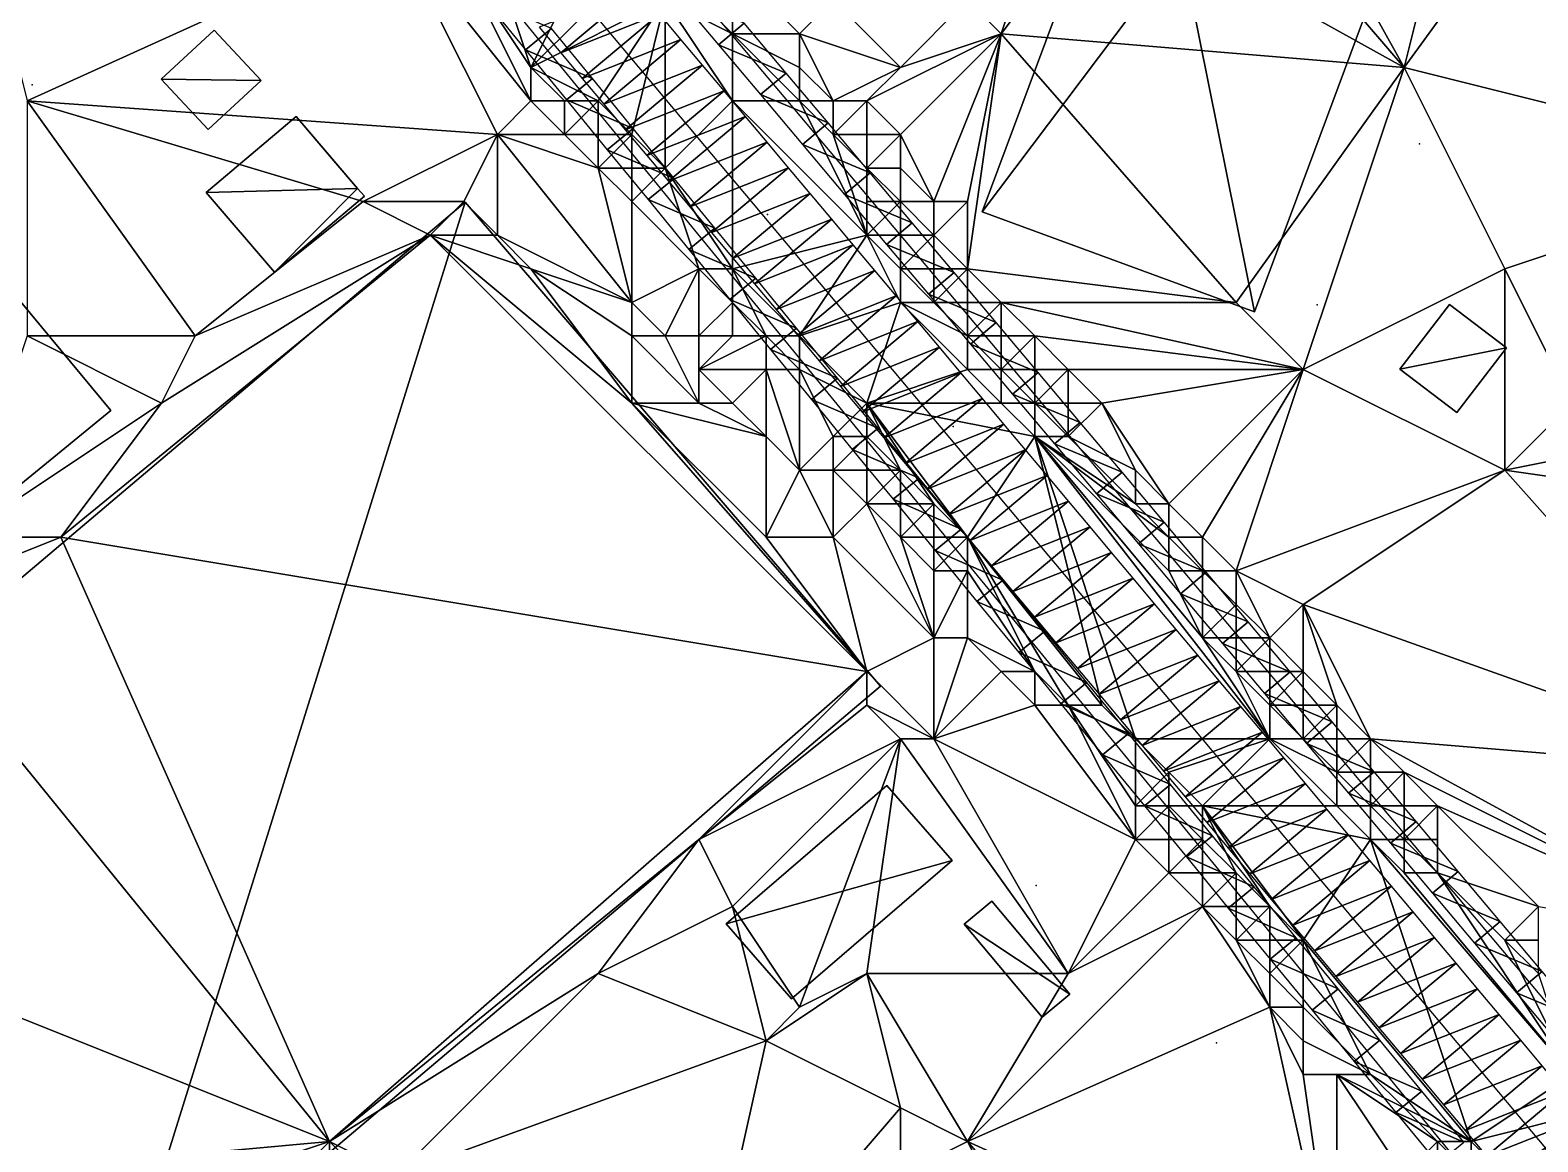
# Model space of a CAD drawing. Header units: metres. Extents: x -1103 to 901, y -902 to 905.
# Drawn here: x 252.2 to 342, y 348 to 414.2 of the extents above; entities that cross this region are included whole.
import ezdxf

# ---------------------------------------------------------------- set-up
doc = ezdxf.new("R2010")
doc.units = ezdxf.units.M
for name, color, linetype in [('OSM_BUILDING_FOOTPRINTS', 7, 'CONTINUOUS'), ('OSM_BUILDING_ROOFS', 1, 'CONTINUOUS'), ('OSM_BUILDING_WALLS', 8, 'CONTINUOUS'), ('OSM_ROAD_AXES', 2, 'CONTINUOUS'), ('OSM_ROAD_SURFACE', 9, 'CONTINUOUS'), ('OSM_TERRAIN', 3, 'CONTINUOUS'), ('OSM_TREES', 3, 'CONTINUOUS'), ('OSM_WATER_SURFACE', 5, 'CONTINUOUS'), ('OSM_WATERWAYS', 5, 'CONTINUOUS')]:
    doc.layers.add(name, color=color, linetype=linetype)

msp = doc.modelspace()

# ---------------------------------------------------------------- linework, layer by layer
at = {"layer": 'OSM_BUILDING_FOOTPRINTS'}
for points in [[(328.785, 440.788, 13.026), (339.728, 436.763, 13.026), (325.092, 397.437, 13.026), (308.876, 403.387, 13.026), (315.465, 421.081, 13.026), (320.726, 419.146, 13.026), (328.785, 440.788, 13.026)], [(263.125, 414.214, 12.78), (265.932, 411.217, 12.78), (262.771, 408.308, 12.78), (259.974, 411.294, 12.78), (263.125, 414.214, 12.78)], [(270.265, 406.439, 12.879), (271.669, 404.792, 12.879), (272.078, 404.327, 12.879), (266.717, 399.793, 12.879), (262.649, 404.548, 12.879), (268.022, 409.071, 12.879), (270.265, 406.439, 12.879)], [(232.218, 365.145, 11.342), (278.081, 403.962, 11.342), (302.819, 375.12, 11.342), (256.956, 336.303, 11.342), (232.218, 365.145, 11.342)], [(240.929, 390.504, 12.097), (251.01, 398.753, 12.097), (256.968, 391.565, 12.097), (246.887, 383.315, 12.097), (240.929, 390.504, 12.097)], [(336.699, 397.868, 13.762), (340.103, 395.292, 13.762), (337.152, 391.443, 13.762), (333.747, 394.02, 13.762), (336.699, 397.868, 13.762)], [(303.195, 369.204, 12.485), (307.085, 364.736, 12.485), (297.513, 356.508, 12.485), (293.622, 360.976, 12.485), (303.195, 369.204, 12.485)], [(312.447, 355.402, 12.662), (307.793, 360.943, 12.662), (309.44, 362.314, 12.662), (314.094, 356.773, 12.662), (312.447, 355.402, 12.662)]]:
    msp.add_polyline3d(points, close=True, dxfattribs=at)
at = {"layer": 'OSM_BUILDING_ROOFS'}
for points in [[(320.726, 419.146, 23.026), (325.092, 397.437, 23.026), (339.728, 436.763, 23.026)], [(320.726, 419.146, 23.026), (315.465, 421.081, 23.026), (308.876, 403.387, 23.026)], [(320.726, 419.146, 23.026), (308.876, 403.387, 23.026), (325.092, 397.437, 23.026)], [(265.932, 411.217, 22.78), (263.125, 414.214, 22.78), (259.974, 411.294, 22.78)], [(265.932, 411.217, 22.78), (259.974, 411.294, 22.78), (262.771, 408.308, 22.78)], [(271.669, 404.792, 22.879), (268.022, 409.071, 22.879), (262.649, 404.548, 22.879)], [(271.669, 404.792, 22.879), (270.265, 406.439, 22.879), (268.022, 409.071, 22.879)], [(271.669, 404.792, 22.879), (262.649, 404.548, 22.879), (266.717, 399.793, 22.879)], [(271.669, 404.792, 22.879), (266.717, 399.793, 22.879), (272.078, 404.327, 22.879)], [(278.081, 403.962, 21.342), (232.218, 365.145, 21.342), (256.956, 336.303, 21.342)], [(278.081, 403.962, 21.342), (256.956, 336.303, 21.342), (302.819, 375.12, 21.342)], [(251.01, 398.753, 22.097), (246.887, 383.315, 22.097), (256.968, 391.565, 22.097)], [(340.103, 395.292, 23.762), (336.699, 397.868, 23.762), (333.747, 394.02, 23.762)], [(340.103, 395.292, 23.762), (333.747, 394.02, 23.762), (337.152, 391.443, 23.762)], [(307.085, 364.736, 22.485), (303.195, 369.204, 22.485), (293.622, 360.976, 22.485)], [(307.085, 364.736, 22.485), (293.622, 360.976, 22.485), (297.513, 356.508, 22.485)], [(307.793, 360.943, 22.662), (314.094, 356.773, 22.662), (309.44, 362.314, 22.662)], [(307.793, 360.943, 22.662), (312.447, 355.402, 22.662), (314.094, 356.773, 22.662)]]:
    msp.add_3dface(points, dxfattribs=at)
at = {"layer": 'OSM_BUILDING_WALLS'}
for points in [[(325.092, 397.437, 13.026), (339.728, 436.763, 13.026), (339.728, 436.763, 23.026)], [(325.092, 397.437, 13.026), (339.728, 436.763, 23.026), (325.092, 397.437, 23.026)], [(315.465, 421.081, 13.026), (308.876, 403.387, 13.026), (308.876, 403.387, 23.026)], [(315.465, 421.081, 13.026), (308.876, 403.387, 23.026), (315.465, 421.081, 23.026)], [(263.125, 414.214, 12.78), (259.974, 411.294, 12.78), (259.974, 411.294, 22.78)], [(263.125, 414.214, 12.78), (259.974, 411.294, 22.78), (263.125, 414.214, 22.78)], [(265.932, 411.217, 12.78), (263.125, 414.214, 12.78), (263.125, 414.214, 22.78)], [(265.932, 411.217, 12.78), (263.125, 414.214, 22.78), (265.932, 411.217, 22.78)], [(259.974, 411.294, 12.78), (262.771, 408.308, 12.78), (262.771, 408.308, 22.78)], [(259.974, 411.294, 12.78), (262.771, 408.308, 22.78), (259.974, 411.294, 22.78)], [(262.771, 408.308, 12.78), (265.932, 411.217, 12.78), (265.932, 411.217, 22.78)], [(262.771, 408.308, 12.78), (265.932, 411.217, 22.78), (262.771, 408.308, 22.78)], [(268.022, 409.071, 12.879), (262.649, 404.548, 12.879), (262.649, 404.548, 22.879)], [(268.022, 409.071, 12.879), (262.649, 404.548, 22.879), (268.022, 409.071, 22.879)], [(270.265, 406.439, 12.879), (268.022, 409.071, 12.879), (268.022, 409.071, 22.879)], [(270.265, 406.439, 12.879), (268.022, 409.071, 22.879), (270.265, 406.439, 22.879)], [(271.669, 404.792, 12.879), (270.265, 406.439, 12.879), (270.265, 406.439, 22.879)], [(271.669, 404.792, 12.879), (270.265, 406.439, 22.879), (271.669, 404.792, 22.879)], [(262.649, 404.548, 12.879), (266.717, 399.793, 12.879), (266.717, 399.793, 22.879)], [(262.649, 404.548, 12.879), (266.717, 399.793, 22.879), (262.649, 404.548, 22.879)], [(266.717, 399.793, 12.879), (272.078, 404.327, 12.879), (272.078, 404.327, 22.879)], [(266.717, 399.793, 12.879), (272.078, 404.327, 22.879), (266.717, 399.793, 22.879)], [(272.078, 404.327, 12.879), (271.669, 404.792, 12.879), (271.669, 404.792, 22.879)], [(272.078, 404.327, 12.879), (271.669, 404.792, 22.879), (272.078, 404.327, 22.879)], [(278.081, 403.962, 11.342), (232.218, 365.145, 11.342), (232.218, 365.145, 21.342)], [(278.081, 403.962, 11.342), (232.218, 365.145, 21.342), (278.081, 403.962, 21.342)], [(302.819, 375.12, 11.342), (278.081, 403.962, 11.342), (278.081, 403.962, 21.342)], [(302.819, 375.12, 11.342), (278.081, 403.962, 21.342), (302.819, 375.12, 21.342)], [(308.876, 403.387, 13.026), (325.092, 397.437, 13.026), (325.092, 397.437, 23.026)], [(308.876, 403.387, 13.026), (325.092, 397.437, 23.026), (308.876, 403.387, 23.026)], [(256.968, 391.565, 12.097), (251.01, 398.753, 12.097), (251.01, 398.753, 22.097)], [(256.968, 391.565, 12.097), (251.01, 398.753, 22.097), (256.968, 391.565, 22.097)], [(336.699, 397.868, 13.762), (333.747, 394.02, 13.762), (333.747, 394.02, 23.762)], [(336.699, 397.868, 13.762), (333.747, 394.02, 23.762), (336.699, 397.868, 23.762)], [(340.103, 395.292, 13.762), (336.699, 397.868, 13.762), (336.699, 397.868, 23.762)], [(340.103, 395.292, 13.762), (336.699, 397.868, 23.762), (340.103, 395.292, 23.762)], [(337.152, 391.443, 13.762), (340.103, 395.292, 13.762), (340.103, 395.292, 23.762)], [(337.152, 391.443, 13.762), (340.103, 395.292, 23.762), (337.152, 391.443, 23.762)], [(333.747, 394.02, 13.762), (337.152, 391.443, 13.762), (337.152, 391.443, 23.762)], [(333.747, 394.02, 13.762), (337.152, 391.443, 23.762), (333.747, 394.02, 23.762)], [(246.887, 383.315, 12.097), (256.968, 391.565, 12.097), (256.968, 391.565, 22.097)], [(246.887, 383.315, 12.097), (256.968, 391.565, 22.097), (246.887, 383.315, 22.097)], [(256.956, 336.303, 11.342), (302.819, 375.12, 11.342), (302.819, 375.12, 21.342)], [(256.956, 336.303, 11.342), (302.819, 375.12, 21.342), (256.956, 336.303, 21.342)], [(303.195, 369.204, 12.485), (293.622, 360.976, 12.485), (293.622, 360.976, 22.485)], [(303.195, 369.204, 12.485), (293.622, 360.976, 22.485), (303.195, 369.204, 22.485)], [(307.085, 364.736, 12.485), (303.195, 369.204, 12.485), (303.195, 369.204, 22.485)], [(307.085, 364.736, 12.485), (303.195, 369.204, 22.485), (307.085, 364.736, 22.485)], [(232.218, 365.145, 11.342), (256.956, 336.303, 11.342), (256.956, 336.303, 21.342)], [(232.218, 365.145, 11.342), (256.956, 336.303, 21.342), (232.218, 365.145, 21.342)], [(297.513, 356.508, 12.485), (307.085, 364.736, 12.485), (307.085, 364.736, 22.485)], [(297.513, 356.508, 12.485), (307.085, 364.736, 22.485), (297.513, 356.508, 22.485)], [(309.44, 362.314, 12.662), (307.793, 360.943, 12.662), (307.793, 360.943, 22.662)], [(309.44, 362.314, 12.662), (307.793, 360.943, 22.662), (309.44, 362.314, 22.662)], [(314.094, 356.773, 12.662), (309.44, 362.314, 12.662), (309.44, 362.314, 22.662)], [(314.094, 356.773, 12.662), (309.44, 362.314, 22.662), (314.094, 356.773, 22.662)], [(293.622, 360.976, 12.485), (297.513, 356.508, 12.485), (297.513, 356.508, 22.485)], [(293.622, 360.976, 12.485), (297.513, 356.508, 22.485), (293.622, 360.976, 22.485)], [(307.793, 360.943, 12.662), (312.447, 355.402, 12.662), (312.447, 355.402, 22.662)], [(307.793, 360.943, 12.662), (312.447, 355.402, 22.662), (307.793, 360.943, 22.662)], [(312.447, 355.402, 12.662), (314.094, 356.773, 12.662), (314.094, 356.773, 22.662)], [(312.447, 355.402, 12.662), (314.094, 356.773, 22.662), (312.447, 355.402, 22.662)]]:
    msp.add_3dface(points, dxfattribs=at)
at = {"layer": 'OSM_ROAD_AXES'}
msp.add_polyline3d([(179.625, 541.713, 13.917), (363.017, 323.054, 14.291), (382.196, 303.402, 15.046)], dxfattribs=at)
at = {"layer": 'OSM_ROAD_SURFACE'}
for points in [[(282.488, 414.4, 14.431), (283.771, 412.871, 14.483), (288.368, 416.727, 14.682)], [(283.771, 412.871, 14.483), (289.65, 415.198, 14.787), (288.368, 416.727, 14.682)], [(283.771, 412.871, 14.483), (285.053, 411.342, 14.717), (289.65, 415.198, 14.787)], [(285.053, 411.342, 14.717), (290.933, 413.669, 14.913), (289.65, 415.198, 14.787)], [(285.053, 411.342, 14.717), (286.336, 409.813, 14.93), (290.933, 413.669, 14.913)], [(286.336, 409.813, 14.93), (292.215, 412.14, 15.051), (290.933, 413.669, 14.913)], [(286.336, 409.813, 14.93), (287.618, 408.284, 15.036), (292.215, 412.14, 15.051)], [(287.618, 408.284, 15.036), (293.498, 410.611, 15.188), (292.215, 412.14, 15.051)], [(287.618, 408.284, 15.036), (288.901, 406.755, 15.084), (293.498, 410.611, 15.188)], [(288.901, 406.755, 15.084), (294.78, 409.082, 15.28), (293.498, 410.611, 15.188)], [(288.901, 406.755, 15.084), (290.183, 405.226, 15.165), (294.78, 409.082, 15.28)], [(290.183, 405.226, 15.165), (296.063, 407.553, 15.344), (294.78, 409.082, 15.28)], [(290.183, 405.226, 15.165), (291.466, 403.697, 15.267), (296.063, 407.553, 15.344)], [(291.466, 403.697, 15.267), (297.345, 406.023, 15.408), (296.063, 407.553, 15.344)], [(291.466, 403.697, 15.267), (292.748, 402.168, 15.345), (297.345, 406.023, 15.408)], [(292.748, 402.168, 15.345), (298.628, 404.494, 15.471), (297.345, 406.023, 15.408)], [(292.748, 402.168, 15.345), (294.031, 400.639, 15.41), (298.628, 404.494, 15.471)], [(294.031, 400.639, 15.41), (299.91, 402.965, 15.535), (298.628, 404.494, 15.471)], [(294.031, 400.639, 15.41), (295.313, 399.11, 15.514), (299.91, 402.965, 15.535)], [(295.313, 399.11, 15.514), (301.193, 401.436, 15.61), (299.91, 402.965, 15.535)], [(295.313, 399.11, 15.514), (296.596, 397.581, 15.64), (301.193, 401.436, 15.61)], [(296.596, 397.581, 15.64), (302.475, 399.907, 15.712), (301.193, 401.436, 15.61)], [(296.596, 397.581, 15.64), (297.878, 396.051, 15.746), (302.475, 399.907, 15.712)], [(297.878, 396.051, 15.746), (303.758, 398.378, 15.808), (302.475, 399.907, 15.712)], [(297.878, 396.051, 15.746), (299.16, 394.522, 15.746), (303.758, 398.378, 15.808)], [(299.16, 394.522, 15.746), (305.04, 396.849, 15.867), (303.758, 398.378, 15.808)], [(299.16, 394.522, 15.746), (300.443, 392.993, 15.739), (305.04, 396.849, 15.867)], [(300.443, 392.993, 15.739), (306.323, 395.32, 15.916), (305.04, 396.849, 15.867)], [(300.443, 392.993, 15.739), (301.725, 391.464, 15.801), (306.323, 395.32, 15.916)], [(301.725, 391.464, 15.801), (307.605, 393.791, 15.962), (306.323, 395.32, 15.916)], [(301.725, 391.464, 15.801), (303.008, 389.935, 15.834), (307.605, 393.791, 15.962)], [(303.008, 389.935, 15.834), (308.887, 392.262, 15.947), (307.605, 393.791, 15.962)], [(303.008, 389.935, 15.834), (304.29, 388.406, 15.864), (308.887, 392.262, 15.947)], [(304.29, 388.406, 15.864), (310.17, 390.733, 15.884), (308.887, 392.262, 15.947)], [(304.29, 388.406, 15.864), (305.573, 386.877, 15.887), (310.17, 390.733, 15.884)], [(305.573, 386.877, 15.887), (311.452, 389.204, 15.863), (310.17, 390.733, 15.884)], [(305.573, 386.877, 15.887), (306.855, 385.348, 15.907), (311.452, 389.204, 15.863)], [(306.855, 385.348, 15.907), (312.735, 387.674, 15.851), (311.452, 389.204, 15.863)], [(306.855, 385.348, 15.907), (308.138, 383.819, 15.92), (312.735, 387.674, 15.851)], [(308.138, 383.819, 15.92), (314.017, 386.145, 15.858), (312.735, 387.674, 15.851)], [(308.138, 383.819, 15.92), (309.42, 382.29, 15.894), (314.017, 386.145, 15.858)], [(309.42, 382.29, 15.894), (315.3, 384.616, 15.861), (314.017, 386.145, 15.858)], [(309.42, 382.29, 15.894), (310.703, 380.761, 15.865), (315.3, 384.616, 15.861)], [(310.703, 380.761, 15.865), (316.582, 383.087, 15.864), (315.3, 384.616, 15.861)], [(310.703, 380.761, 15.865), (311.985, 379.231, 15.836), (316.582, 383.087, 15.864)], [(311.985, 379.231, 15.836), (317.865, 381.558, 15.867), (316.582, 383.087, 15.864)], [(311.985, 379.231, 15.836), (313.268, 377.702, 15.807), (317.865, 381.558, 15.867)], [(313.268, 377.702, 15.807), (319.147, 380.029, 15.871), (317.865, 381.558, 15.867)], [(313.268, 377.702, 15.807), (314.55, 376.173, 15.778), (319.147, 380.029, 15.871)], [(314.55, 376.173, 15.778), (320.43, 378.5, 15.874), (319.147, 380.029, 15.871)], [(314.55, 376.173, 15.778), (315.833, 374.644, 15.749), (320.43, 378.5, 15.874)], [(315.833, 374.644, 15.749), (321.712, 376.971, 15.877), (320.43, 378.5, 15.874)], [(315.833, 374.644, 15.749), (317.115, 373.115, 15.816), (321.712, 376.971, 15.877)], [(317.115, 373.115, 15.816), (322.995, 375.442, 15.88), (321.712, 376.971, 15.877)], [(317.115, 373.115, 15.816), (318.397, 371.586, 15.864), (322.995, 375.442, 15.88)], [(318.397, 371.586, 15.864), (324.277, 373.913, 15.884), (322.995, 375.442, 15.88)], [(318.397, 371.586, 15.864), (319.68, 370.057, 15.839), (324.277, 373.913, 15.884)], [(319.68, 370.057, 15.839), (325.56, 372.384, 15.887), (324.277, 373.913, 15.884)], [(319.68, 370.057, 15.839), (320.962, 368.528, 15.773), (325.56, 372.384, 15.887)], [(320.962, 368.528, 15.773), (326.842, 370.854, 15.87), (325.56, 372.384, 15.887)], [(320.962, 368.528, 15.773), (322.245, 366.999, 15.751), (326.842, 370.854, 15.87)], [(322.245, 366.999, 15.751), (328.124, 369.325, 15.845), (326.842, 370.854, 15.87)], [(322.245, 366.999, 15.751), (323.527, 365.47, 15.73), (328.124, 369.325, 15.845)], [(323.527, 365.47, 15.73), (329.407, 367.796, 15.808), (328.124, 369.325, 15.845)], [(323.527, 365.47, 15.73), (324.81, 363.941, 15.7), (329.407, 367.796, 15.808)], [(324.81, 363.941, 15.7), (330.689, 366.267, 15.697), (329.407, 367.796, 15.808)], [(324.81, 363.941, 15.7), (326.092, 362.412, 15.665), (330.689, 366.267, 15.697)], [(326.092, 362.412, 15.665), (331.972, 364.738, 15.631), (330.689, 366.267, 15.697)], [(326.092, 362.412, 15.665), (327.375, 360.882, 15.623), (331.972, 364.738, 15.631)], [(327.375, 360.882, 15.623), (333.254, 363.209, 15.55), (331.972, 364.738, 15.631)], [(327.375, 360.882, 15.623), (328.657, 359.353, 15.554), (333.254, 363.209, 15.55)], [(328.657, 359.353, 15.554), (334.537, 361.68, 15.47), (333.254, 363.209, 15.55)], [(328.657, 359.353, 15.554), (329.94, 357.824, 15.474), (334.537, 361.68, 15.47)], [(329.94, 357.824, 15.474), (335.819, 360.151, 15.389), (334.537, 361.68, 15.47)], [(329.94, 357.824, 15.474), (331.222, 356.295, 15.394), (335.819, 360.151, 15.389)], [(331.222, 356.295, 15.394), (337.102, 358.622, 15.308), (335.819, 360.151, 15.389)], [(331.222, 356.295, 15.394), (332.505, 354.766, 15.314), (337.102, 358.622, 15.308)], [(332.505, 354.766, 15.314), (338.384, 357.093, 15.227), (337.102, 358.622, 15.308)], [(332.505, 354.766, 15.314), (333.787, 353.237, 15.234), (338.384, 357.093, 15.227)], [(333.787, 353.237, 15.234), (339.667, 355.564, 15.146), (338.384, 357.093, 15.227)], [(333.787, 353.237, 15.234), (335.07, 351.708, 15.154), (339.667, 355.564, 15.146)], [(335.07, 351.708, 15.154), (340.949, 354.035, 15.066), (339.667, 355.564, 15.146)], [(335.07, 351.708, 15.154), (336.352, 350.179, 15.074), (340.949, 354.035, 15.066)], [(336.352, 350.179, 15.074), (342.232, 352.505, 14.985), (340.949, 354.035, 15.066)], [(336.352, 350.179, 15.074), (337.634, 348.65, 14.994), (342.232, 352.505, 14.985)], [(337.634, 348.65, 14.994), (343.514, 350.976, 14.894), (342.232, 352.505, 14.985)], [(337.634, 348.65, 14.994), (338.917, 347.121, 14.942), (343.514, 350.976, 14.894)], [(338.917, 347.121, 14.942), (344.797, 349.447, 14.789), (343.514, 350.976, 14.894)], [(338.917, 347.121, 14.942), (340.199, 345.592, 14.855), (344.797, 349.447, 14.789)], [(340.199, 345.592, 14.855), (346.079, 347.918, 14.784), (344.797, 349.447, 14.789)]]:
    msp.add_3dface(points, dxfattribs=at)
at = {"layer": 'OSM_TERRAIN'}
for points in [[(334, 412, 15.373), (340, 436, 15.278), (324, 430, 15.18)], [(334, 412, 15.373), (350, 434, 14.836), (340, 436, 15.278)], [(358, 406, 14.364), (350, 434, 14.836), (334, 412, 15.373)], [(322, 426, 15.245), (334, 412, 15.373), (324, 430, 15.18)], [(252, 410, 14.833), (274, 420, 14.351), (248, 426, 14.217)], [(334, 412, 15.373), (322, 426, 15.245), (316, 422, 15.242)], [(310, 414, 15.442), (334, 412, 15.373), (316, 422, 15.242)], [(310, 414, 15.442), (316, 422, 15.242), (312, 420, 14.787)], [(280, 408, 14.943), (274, 420, 14.351), (252, 410, 14.833)], [(280, 408, 14.943), (282, 410, 14.869), (274, 420, 14.351)], [(274, 420, 14.351), (282, 410, 14.869), (278, 418, 13.998)], [(282, 412, 14.353), (286, 420, 14.477), (280, 418, 14.382)], [(282, 412, 14.353), (288, 418, 14.611), (286, 420, 14.477)], [(310, 414, 15.442), (312, 420, 14.787), (308, 416, 14.673)], [(282, 410, 14.869), (282, 412, 14.353), (278, 418, 13.998)], [(278, 418, 13.998), (282, 412, 14.353), (280, 418, 14.382)], [(282, 412, 14.353), (290, 416, 14.71), (288, 418, 14.611)], [(294, 414, 14.201), (298, 414, 15.294), (294, 418, 14.873)], [(294, 414, 14.201), (294, 418, 14.873), (294, 416, 14.307)], [(298, 414, 15.294), (300, 416, 15.293), (294, 418, 14.873)], [(286, 410, 14.858), (290, 416, 14.71), (282, 412, 14.353)], [(288, 408, 15.038), (290, 416, 14.71), (286, 410, 14.858)], [(288, 408, 15.038), (290, 406, 15.148), (290, 416, 14.71)], [(290, 406, 15.148), (294, 410, 15.192), (290, 416, 14.71)], [(290, 416, 14.71), (294, 410, 15.192), (294, 414, 14.201)], [(290, 416, 14.71), (294, 414, 14.201), (292, 416, 14.106)], [(294, 414, 14.201), (294, 416, 14.307), (292, 416, 14.106)], [(298, 414, 15.294), (304, 412, 15.681), (300, 416, 15.293)], [(304, 412, 15.681), (308, 416, 14.673), (300, 416, 15.293)], [(304, 412, 15.681), (310, 414, 15.442), (308, 416, 14.673)], [(294, 410, 15.192), (298, 410, 14.388), (294, 414, 14.201)], [(298, 410, 14.388), (298, 412, 15.207), (294, 414, 14.201)], [(294, 414, 14.201), (298, 412, 15.207), (298, 414, 15.294)], [(298, 412, 15.207), (300, 410, 15.591), (298, 414, 15.294)], [(300, 410, 15.591), (304, 412, 15.681), (298, 414, 15.294)], [(304, 408, 15.843), (310, 414, 15.442), (302, 410, 15.696)], [(302, 410, 15.696), (310, 414, 15.442), (304, 412, 15.681)], [(304, 408, 15.843), (306, 404, 15.8), (310, 414, 15.442)], [(308, 404, 15.505), (310, 414, 15.442), (306, 404, 15.8)], [(308, 400, 15.662), (310, 414, 15.442), (308, 404, 15.505)], [(308, 400, 15.662), (324, 398, 15.332), (310, 414, 15.442)], [(324, 398, 15.332), (334, 412, 15.373), (310, 414, 15.442)], [(282, 410, 14.869), (284, 410, 14.363), (282, 412, 14.353)], [(284, 410, 14.363), (286, 410, 14.858), (282, 412, 14.353)], [(298, 410, 14.388), (300, 410, 15.591), (298, 412, 15.207)], [(302, 410, 15.696), (304, 412, 15.681), (300, 410, 15.591)], [(328, 394, 15.948), (334, 412, 15.373), (324, 398, 15.332)], [(328, 394, 15.948), (340, 400, 15.539), (334, 412, 15.373)], [(340, 400, 15.539), (358, 406, 14.364), (334, 412, 15.373)], [(262, 396, 14.828), (272, 404, 14.967), (252, 410, 14.833)], [(252, 396, 14.178), (262, 396, 14.828), (252, 410, 14.833)], [(272, 404, 14.967), (280, 408, 14.943), (252, 410, 14.833)], [(280, 408, 14.943), (284, 408, 14.958), (282, 410, 14.869)], [(284, 408, 14.958), (284, 410, 14.363), (282, 410, 14.869)], [(284, 408, 14.958), (286, 408, 14.506), (286, 410, 14.858)], [(284, 408, 14.958), (286, 410, 14.858), (284, 410, 14.363)], [(286, 408, 14.506), (288, 408, 15.038), (286, 410, 14.858)], [(290, 406, 15.148), (294, 400, 15.37), (294, 410, 15.192)], [(294, 400, 15.37), (302, 402, 15.561), (294, 410, 15.192)], [(294, 410, 15.192), (302, 402, 15.561), (298, 410, 14.388)], [(302, 402, 15.561), (300, 408, 14.534), (298, 410, 14.388)], [(300, 408, 14.534), (300, 410, 15.591), (298, 410, 14.388)], [(300, 408, 14.534), (302, 408, 15.771), (302, 410, 15.696)], [(300, 408, 14.534), (302, 410, 15.696), (300, 410, 15.591)], [(302, 408, 15.771), (304, 408, 15.843), (302, 410, 15.696)], [(272, 404, 14.967), (278, 404, 13.692), (280, 408, 14.943)], [(278, 404, 13.692), (280, 402, 13.725), (280, 408, 14.943)], [(280, 402, 13.725), (288, 398, 14.968), (280, 408, 14.943)], [(288, 398, 14.968), (286, 406, 15.056), (280, 408, 14.943)], [(280, 408, 14.943), (286, 406, 15.056), (284, 408, 14.958)], [(286, 406, 15.056), (286, 408, 14.506), (284, 408, 14.958)], [(286, 406, 15.056), (288, 406, 14.729), (288, 408, 15.038)], [(286, 406, 15.056), (288, 408, 15.038), (286, 408, 14.506)], [(288, 406, 14.729), (290, 406, 15.148), (288, 408, 15.038)], [(302, 402, 15.561), (302, 406, 14.686), (300, 408, 14.534)], [(302, 406, 14.686), (302, 408, 15.771), (300, 408, 14.534)], [(302, 406, 14.686), (304, 406, 15.9), (304, 408, 15.843)], [(302, 406, 14.686), (304, 408, 15.843), (302, 408, 15.771)], [(304, 406, 15.9), (306, 404, 15.8), (304, 408, 15.843)], [(288, 398, 14.968), (288, 404, 14.987), (286, 406, 15.056)], [(288, 404, 14.987), (288, 406, 14.729), (286, 406, 15.056)], [(292, 400, 14.904), (290, 406, 15.148), (288, 404, 14.987)], [(288, 404, 14.987), (290, 406, 15.148), (288, 406, 14.729)], [(292, 400, 14.904), (294, 400, 15.37), (290, 406, 15.148)], [(302, 402, 15.561), (302, 404, 14.934), (302, 406, 14.686)], [(302, 404, 14.934), (304, 404, 15.061), (302, 406, 14.686)], [(304, 404, 15.061), (304, 406, 15.9), (302, 406, 14.686)], [(304, 404, 15.061), (306, 404, 15.8), (304, 406, 15.9)], [(344, 392, 14.757), (358, 406, 14.364), (340, 400, 15.539)], [(276, 402, 13.665), (272, 404, 14.967), (262, 396, 14.828)], [(276, 402, 13.665), (278, 404, 13.692), (272, 404, 14.967)], [(276, 402, 13.665), (280, 402, 13.725), (278, 404, 13.692)], [(288, 398, 14.968), (292, 400, 14.904), (288, 404, 14.987)], [(302, 402, 15.561), (304, 402, 14.953), (304, 404, 15.061)], [(302, 402, 15.561), (304, 404, 15.061), (302, 404, 14.934)], [(304, 402, 14.953), (306, 402, 15.348), (304, 404, 15.061)], [(306, 402, 15.348), (306, 404, 15.8), (304, 404, 15.061)], [(308, 400, 15.662), (308, 404, 15.505), (306, 402, 15.348)], [(306, 402, 15.348), (308, 404, 15.505), (306, 404, 15.8)], [(254, 384, 13.698), (302, 376, 13.665), (276, 402, 13.665)], [(254, 384, 13.698), (276, 402, 13.665), (260, 392, 14.279)], [(260, 392, 14.279), (276, 402, 13.665), (262, 396, 14.828)], [(302, 376, 13.665), (288, 392, 13.665), (276, 402, 13.665)], [(276, 402, 13.665), (288, 392, 13.665), (282, 400, 13.797)], [(276, 402, 13.665), (282, 400, 13.797), (280, 402, 13.725)], [(282, 400, 13.797), (288, 398, 14.968), (280, 402, 13.725)], [(294, 400, 15.37), (298, 396, 15.722), (302, 402, 15.561)], [(304, 398, 15.78), (302, 402, 15.561), (298, 396, 15.722)], [(304, 398, 15.78), (304, 400, 15.511), (302, 402, 15.561)], [(304, 400, 15.511), (304, 402, 14.953), (302, 402, 15.561)], [(304, 400, 15.511), (306, 400, 14.966), (306, 402, 15.348)], [(304, 400, 15.511), (306, 402, 15.348), (304, 402, 14.953)], [(306, 400, 14.966), (308, 400, 15.662), (306, 402, 15.348)], [(288, 392, 13.665), (288, 396, 14.503), (282, 400, 13.797)], [(288, 396, 14.503), (288, 398, 14.968), (282, 400, 13.797)], [(290, 396, 15.145), (292, 400, 14.904), (288, 398, 14.968)], [(290, 396, 15.145), (292, 396, 15.301), (292, 400, 14.904)], [(292, 396, 15.301), (294, 398, 14.931), (292, 400, 14.904)], [(294, 398, 14.931), (294, 400, 15.37), (292, 400, 14.904)], [(296, 396, 15.113), (294, 400, 15.37), (294, 398, 14.931)], [(296, 396, 15.113), (298, 396, 15.722), (294, 400, 15.37)], [(304, 398, 15.78), (306, 398, 15.406), (304, 400, 15.511)], [(306, 398, 15.406), (306, 400, 14.966), (304, 400, 15.511)], [(306, 398, 15.406), (308, 398, 14.918), (308, 400, 15.662)], [(306, 398, 15.406), (308, 400, 15.662), (306, 400, 14.966)], [(308, 398, 14.918), (310, 398, 15.995), (308, 400, 15.662)], [(310, 398, 15.995), (324, 398, 15.332), (308, 400, 15.662)], [(328, 394, 15.948), (340, 388, 15.988), (340, 400, 15.539)], [(340, 388, 15.988), (344, 392, 14.757), (340, 400, 15.539)], [(288, 396, 14.503), (290, 396, 15.145), (288, 398, 14.968)], [(292, 396, 15.301), (294, 396, 15.406), (294, 398, 14.931)], [(294, 396, 15.406), (296, 396, 15.113), (294, 398, 14.931)], [(298, 396, 15.722), (302, 392, 15.869), (304, 398, 15.78)], [(302, 392, 15.869), (308, 394, 15.916), (304, 398, 15.78)], [(308, 394, 15.916), (308, 396, 15.343), (304, 398, 15.78)], [(304, 398, 15.78), (308, 396, 15.343), (306, 398, 15.406)], [(308, 396, 15.343), (308, 398, 14.918), (306, 398, 15.406)], [(308, 396, 15.343), (310, 396, 14.948), (310, 398, 15.995)], [(308, 396, 15.343), (310, 398, 15.995), (308, 398, 14.918)], [(310, 396, 14.948), (312, 396, 16), (310, 398, 15.995)], [(312, 396, 16), (328, 394, 15.948), (310, 398, 15.995)], [(328, 394, 15.948), (324, 398, 15.332), (310, 398, 15.995)], [(260, 392, 14.279), (252, 396, 14.178), (248, 384, 14.162)], [(260, 392, 14.279), (262, 396, 14.828), (252, 396, 14.178)], [(288, 392, 13.665), (292, 392, 14.8), (288, 396, 14.503)], [(292, 392, 14.8), (290, 396, 15.145), (288, 396, 14.503)], [(292, 392, 14.8), (292, 396, 15.301), (290, 396, 15.145)], [(292, 392, 14.8), (292, 394, 15.301), (292, 396, 15.301)], [(292, 394, 15.301), (294, 396, 15.406), (292, 396, 15.301)], [(292, 394, 15.301), (296, 394, 15.5), (296, 396, 15.113)], [(292, 394, 15.301), (296, 396, 15.113), (294, 396, 15.406)], [(296, 394, 15.5), (298, 394, 15.286), (296, 396, 15.113)], [(298, 394, 15.286), (298, 396, 15.722), (296, 396, 15.113)], [(298, 394, 15.286), (302, 392, 15.869), (298, 396, 15.722)], [(308, 394, 15.916), (310, 394, 15.283), (308, 396, 15.343)], [(310, 394, 15.283), (310, 396, 14.948), (308, 396, 15.343)], [(310, 394, 15.283), (312, 394, 14.963), (312, 396, 16)], [(310, 394, 15.283), (312, 396, 16), (310, 396, 14.948)], [(312, 394, 14.963), (314, 394, 16), (312, 396, 16)], [(314, 394, 16), (328, 394, 15.948), (312, 396, 16)], [(292, 392, 14.8), (294, 392, 15.404), (292, 394, 15.301)], [(294, 392, 15.404), (296, 394, 15.5), (292, 394, 15.301)], [(296, 390, 15.494), (296, 394, 15.5), (294, 392, 15.404)], [(296, 390, 15.494), (298, 388, 15.579), (296, 394, 15.5)], [(296, 394, 15.5), (298, 388, 15.579), (298, 394, 15.286)], [(298, 388, 15.579), (300, 390, 15.269), (298, 394, 15.286)], [(300, 390, 15.269), (302, 392, 15.869), (298, 394, 15.286)], [(302, 392, 15.869), (310, 392, 15.898), (308, 394, 15.916)], [(310, 392, 15.898), (310, 394, 15.283), (308, 394, 15.916)], [(310, 392, 15.898), (312, 392, 15.211), (310, 394, 15.283)], [(312, 392, 15.211), (312, 394, 14.963), (310, 394, 15.283)], [(312, 392, 15.211), (314, 392, 15.166), (314, 394, 16)], [(312, 392, 15.211), (314, 394, 16), (312, 394, 14.963)], [(314, 392, 15.166), (316, 392, 15.998), (314, 394, 16)], [(316, 392, 15.998), (328, 394, 15.948), (314, 394, 16)], [(316, 392, 15.998), (320, 386, 15.887), (328, 394, 15.948)], [(322, 384, 15.963), (328, 394, 15.948), (320, 386, 15.887)], [(322, 384, 15.963), (324, 382, 15.975), (328, 394, 15.948)], [(324, 382, 15.975), (340, 388, 15.988), (328, 394, 15.948)], [(248, 384, 14.162), (254, 384, 13.698), (260, 392, 14.279)], [(302, 376, 13.665), (296, 384, 13.924), (288, 392, 13.665)], [(296, 384, 13.924), (296, 390, 15.494), (288, 392, 13.665)], [(288, 392, 13.665), (296, 390, 15.494), (292, 392, 14.8)], [(296, 390, 15.494), (294, 392, 15.404), (292, 392, 14.8)], [(302, 390, 15.594), (302, 392, 15.869), (300, 390, 15.269)], [(308, 384, 15.876), (312, 390, 15.803), (302, 392, 15.869)], [(308, 384, 15.876), (302, 392, 15.869), (306, 386, 15.807)], [(306, 386, 15.807), (302, 392, 15.869), (304, 388, 15.714)], [(304, 388, 15.714), (302, 392, 15.869), (302, 390, 15.594)], [(302, 392, 15.869), (312, 390, 15.803), (310, 392, 15.898)], [(310, 392, 15.898), (312, 390, 15.803), (312, 392, 15.211)], [(312, 390, 15.803), (314, 390, 15.132), (312, 392, 15.211)], [(314, 390, 15.132), (314, 392, 15.166), (312, 392, 15.211)], [(314, 390, 15.132), (318, 388, 15.654), (316, 392, 15.998)], [(314, 390, 15.132), (316, 392, 15.998), (314, 392, 15.166)], [(318, 388, 15.654), (320, 386, 15.887), (316, 392, 15.998)], [(340, 388, 15.988), (350, 390, 14.928), (344, 392, 14.757)], [(296, 384, 13.924), (298, 388, 15.579), (296, 390, 15.494)], [(300, 388, 15.677), (300, 390, 15.269), (298, 388, 15.579)], [(300, 388, 15.677), (302, 388, 15.169), (302, 390, 15.594)], [(300, 388, 15.677), (302, 390, 15.594), (300, 390, 15.269)], [(302, 388, 15.169), (304, 388, 15.714), (302, 390, 15.594)], [(316, 374, 15.694), (312, 390, 15.803), (308, 384, 15.876)], [(316, 374, 15.694), (318, 372, 15.811), (312, 390, 15.803)], [(318, 372, 15.811), (326, 372, 15.838), (312, 390, 15.803)], [(326, 372, 15.838), (322, 378, 15.757), (312, 390, 15.803)], [(322, 378, 15.757), (320, 382, 15.263), (312, 390, 15.803)], [(312, 390, 15.803), (320, 382, 15.263), (320, 384, 14.966)], [(312, 390, 15.803), (318, 386, 14.978), (314, 390, 15.132)], [(312, 390, 15.803), (320, 384, 14.966), (318, 386, 14.978)], [(318, 386, 14.978), (318, 388, 15.654), (314, 390, 15.132)], [(340, 388, 15.988), (368, 384, 14.908), (350, 390, 14.928)], [(296, 384, 13.924), (300, 384, 15.365), (298, 388, 15.579)], [(300, 384, 15.365), (300, 388, 15.677), (298, 388, 15.579)], [(300, 384, 15.365), (302, 386, 15.698), (300, 388, 15.677)], [(302, 386, 15.698), (302, 388, 15.169), (300, 388, 15.677)], [(302, 386, 15.698), (304, 386, 15.195), (304, 388, 15.714)], [(302, 386, 15.698), (304, 388, 15.714), (302, 388, 15.169)], [(304, 386, 15.195), (306, 386, 15.807), (304, 388, 15.714)], [(318, 386, 14.978), (320, 386, 15.887), (318, 388, 15.654)], [(328, 380, 16), (340, 388, 15.988), (324, 382, 15.975)], [(328, 380, 16), (356, 370, 15.945), (340, 388, 15.988)], [(356, 370, 15.945), (368, 384, 14.908), (340, 388, 15.988)], [(306, 378, 15.445), (302, 386, 15.698), (300, 384, 15.365)], [(306, 378, 15.445), (304, 384, 15.671), (302, 386, 15.698)], [(304, 384, 15.671), (304, 386, 15.195), (302, 386, 15.698)], [(304, 384, 15.671), (306, 384, 15.287), (306, 386, 15.807)], [(304, 384, 15.671), (306, 386, 15.807), (304, 386, 15.195)], [(306, 384, 15.287), (308, 384, 15.876), (306, 386, 15.807)], [(320, 384, 14.966), (320, 386, 15.887), (318, 386, 14.978)], [(320, 384, 14.966), (322, 384, 15.963), (320, 386, 15.887)], [(244, 380, 13.632), (270, 348, 13.665), (254, 384, 13.698)], [(244, 380, 13.632), (254, 384, 13.698), (248, 384, 14.162)], [(270, 348, 13.665), (302, 376, 13.665), (254, 384, 13.698)], [(302, 376, 13.665), (300, 384, 15.365), (296, 384, 13.924)], [(302, 376, 13.665), (306, 378, 15.445), (300, 384, 15.365)], [(306, 378, 15.445), (306, 382, 15.498), (304, 384, 15.671)], [(306, 382, 15.498), (306, 384, 15.287), (304, 384, 15.671)], [(306, 382, 15.498), (308, 382, 15.363), (308, 384, 15.876)], [(306, 382, 15.498), (308, 384, 15.876), (306, 384, 15.287)], [(312, 376, 15.014), (314, 374, 15.098), (308, 384, 15.876)], [(314, 374, 15.098), (316, 374, 15.694), (308, 384, 15.876)], [(312, 376, 15.014), (308, 384, 15.876), (308, 382, 15.363)], [(320, 382, 15.263), (322, 382, 14.964), (320, 384, 14.966)], [(322, 382, 14.964), (322, 384, 15.963), (320, 384, 14.966)], [(322, 382, 14.964), (324, 382, 15.975), (322, 384, 15.963)], [(306, 378, 15.445), (308, 378, 15.501), (308, 382, 15.363)], [(306, 378, 15.445), (308, 382, 15.363), (306, 382, 15.498)], [(308, 378, 15.501), (312, 376, 15.014), (308, 382, 15.363)], [(322, 378, 15.757), (322, 382, 14.964), (320, 382, 15.263)], [(322, 378, 15.757), (324, 380, 15.082), (322, 382, 14.964)], [(324, 380, 15.082), (324, 382, 15.975), (322, 382, 14.964)], [(326, 378, 15.332), (324, 382, 15.975), (324, 380, 15.082)], [(326, 378, 15.332), (328, 380, 16), (324, 382, 15.975)], [(230, 364, 13.646), (270, 348, 13.665), (244, 380, 13.632)], [(322, 378, 15.757), (324, 378, 15.124), (324, 380, 15.082)], [(324, 378, 15.124), (326, 378, 15.332), (324, 380, 15.082)], [(328, 376, 15.581), (328, 380, 16), (326, 378, 15.332)], [(332, 372, 15.978), (328, 380, 16), (330, 374, 15.836)], [(332, 372, 15.978), (356, 370, 15.945), (328, 380, 16)], [(328, 376, 15.581), (330, 374, 15.836), (328, 380, 16)], [(306, 372, 15.152), (306, 378, 15.445), (302, 376, 13.665)], [(306, 372, 15.152), (308, 378, 15.501), (306, 378, 15.445)], [(306, 372, 15.152), (310, 376, 15.483), (308, 378, 15.501)], [(308, 378, 15.501), (310, 376, 15.483), (312, 376, 15.014)], [(326, 372, 15.838), (324, 376, 15.67), (322, 378, 15.757)], [(324, 376, 15.67), (324, 378, 15.124), (322, 378, 15.757)], [(324, 376, 15.67), (326, 376, 15.036), (326, 378, 15.332)], [(324, 376, 15.67), (326, 378, 15.332), (324, 378, 15.124)], [(326, 376, 15.036), (328, 376, 15.581), (326, 378, 15.332)], [(270, 348, 13.665), (292, 366, 13.665), (302, 376, 13.665)], [(292, 366, 13.665), (302, 374, 13.788), (302, 376, 13.665)], [(302, 374, 13.788), (306, 372, 15.152), (302, 376, 13.665)], [(306, 372, 15.152), (312, 374, 15.486), (310, 376, 15.483)], [(310, 376, 15.483), (312, 374, 15.486), (312, 376, 15.014)], [(312, 374, 15.486), (314, 374, 15.098), (312, 376, 15.014)], [(326, 372, 15.838), (326, 374, 15.524), (324, 376, 15.67)], [(326, 374, 15.524), (326, 376, 15.036), (324, 376, 15.67)], [(326, 374, 15.524), (328, 374, 14.942), (328, 376, 15.581)], [(326, 374, 15.524), (328, 376, 15.581), (326, 376, 15.036)], [(328, 374, 14.942), (330, 374, 15.836), (328, 376, 15.581)], [(292, 366, 13.665), (304, 372, 14.694), (302, 374, 13.788)], [(304, 372, 14.694), (306, 372, 15.152), (302, 374, 13.788)], [(306, 372, 15.152), (318, 366, 15.453), (312, 374, 15.486)], [(318, 366, 15.453), (314, 374, 15.098), (312, 374, 15.486)], [(318, 366, 15.453), (318, 368, 15.104), (314, 374, 15.098)], [(318, 368, 15.104), (318, 372, 15.811), (314, 374, 15.098)], [(314, 374, 15.098), (318, 372, 15.811), (316, 374, 15.694)], [(326, 372, 15.838), (328, 372, 15.322), (326, 374, 15.524)], [(328, 372, 15.322), (328, 374, 14.942), (326, 374, 15.524)], [(328, 372, 15.322), (330, 372, 14.879), (330, 374, 15.836)], [(328, 372, 15.322), (330, 374, 15.836), (328, 374, 14.942)], [(330, 372, 14.879), (332, 372, 15.978), (330, 374, 15.836)], [(294, 362, 14.559), (304, 372, 14.694), (292, 366, 13.665)], [(298, 356, 14.486), (304, 372, 14.694), (294, 362, 14.559)], [(298, 356, 14.486), (302, 358, 14.441), (304, 372, 14.694)], [(302, 358, 14.441), (314, 358, 14.705), (304, 372, 14.694)], [(304, 372, 14.694), (314, 358, 14.705), (306, 372, 15.152)], [(314, 358, 14.705), (318, 366, 15.453), (306, 372, 15.152)], [(318, 368, 15.104), (320, 370, 15.84), (318, 372, 15.811)], [(320, 370, 15.84), (326, 372, 15.838), (318, 372, 15.811)], [(322, 368, 15.838), (326, 372, 15.838), (320, 370, 15.84)], [(322, 368, 15.838), (330, 368, 15.766), (326, 372, 15.838)], [(330, 368, 15.766), (330, 370, 15.2), (326, 372, 15.838)], [(326, 372, 15.838), (330, 370, 15.2), (328, 372, 15.322)], [(330, 370, 15.2), (330, 372, 14.879), (328, 372, 15.322)], [(330, 370, 15.2), (332, 370, 14.83), (332, 372, 15.978)], [(330, 370, 15.2), (332, 372, 15.978), (330, 372, 14.879)], [(332, 370, 14.83), (334, 370, 15.948), (332, 372, 15.978)], [(334, 370, 15.948), (354, 360, 15.779), (332, 372, 15.978)], [(354, 360, 15.779), (356, 370, 15.945), (332, 372, 15.978)], [(320, 368, 15.384), (320, 370, 15.84), (318, 368, 15.104)], [(320, 368, 15.384), (322, 368, 15.838), (320, 370, 15.84)], [(330, 368, 15.766), (332, 368, 15.063), (330, 370, 15.2)], [(332, 368, 15.063), (332, 370, 14.83), (330, 370, 15.2)], [(332, 368, 15.063), (334, 368, 14.826), (334, 370, 15.948)], [(332, 368, 15.063), (334, 370, 15.948), (332, 370, 14.83)], [(334, 368, 14.826), (336, 368, 15.888), (334, 370, 15.948)], [(336, 368, 15.888), (354, 360, 15.779), (334, 370, 15.948)], [(318, 366, 15.453), (320, 366, 14.935), (320, 368, 15.384)], [(318, 366, 15.453), (320, 368, 15.384), (318, 368, 15.104)], [(320, 366, 14.935), (322, 366, 15.459), (320, 368, 15.384)], [(322, 366, 15.459), (322, 368, 15.838), (320, 368, 15.384)], [(328, 360, 15.541), (322, 368, 15.838), (326, 362, 15.535)], [(328, 360, 15.541), (332, 366, 15.618), (322, 368, 15.838)], [(326, 362, 15.535), (322, 368, 15.838), (324, 364, 15.511)], [(324, 364, 15.511), (322, 368, 15.838), (322, 366, 15.459)], [(322, 368, 15.838), (332, 366, 15.618), (330, 368, 15.766)], [(332, 366, 15.618), (332, 368, 15.063), (330, 368, 15.766)], [(332, 366, 15.618), (334, 366, 14.916), (332, 368, 15.063)], [(334, 366, 14.916), (334, 368, 14.826), (332, 368, 15.063)], [(334, 366, 14.916), (336, 366, 15.015), (336, 368, 15.888)], [(334, 366, 14.916), (336, 368, 15.888), (334, 368, 14.826)], [(336, 364, 14.743), (342, 362, 15.584), (336, 368, 15.888)], [(342, 362, 15.584), (354, 360, 15.779), (336, 368, 15.888)], [(336, 364, 14.743), (336, 368, 15.888), (336, 366, 15.015)], [(286, 358, 13.678), (292, 366, 13.665), (270, 348, 13.665)], [(286, 358, 13.678), (294, 362, 14.559), (292, 366, 13.665)], [(314, 358, 14.705), (320, 364, 15.452), (318, 366, 15.453)], [(320, 364, 15.452), (320, 366, 14.935), (318, 366, 15.453)], [(320, 364, 15.452), (322, 364, 14.888), (322, 366, 15.459)], [(320, 364, 15.452), (322, 366, 15.459), (320, 366, 14.935)], [(322, 364, 14.888), (324, 364, 15.511), (322, 366, 15.459)], [(328, 360, 15.541), (338, 348, 14.915), (332, 366, 15.618)], [(338, 348, 14.915), (344, 352, 14.872), (332, 366, 15.618)], [(332, 366, 15.618), (344, 352, 14.872), (334, 364, 15.419)], [(332, 366, 15.618), (334, 364, 15.419), (334, 366, 14.916)], [(334, 364, 15.419), (336, 364, 14.743), (334, 366, 14.916)], [(336, 364, 14.743), (336, 366, 15.015), (334, 366, 14.916)], [(248, 346, 13.471), (270, 348, 13.665), (230, 364, 13.646)], [(314, 358, 14.705), (322, 362, 15.436), (320, 364, 15.452)], [(322, 362, 15.436), (322, 364, 14.888), (320, 364, 15.452)], [(322, 362, 15.436), (324, 362, 14.933), (324, 364, 15.511)], [(322, 362, 15.436), (324, 364, 15.511), (322, 364, 14.888)], [(324, 362, 14.933), (326, 362, 15.535), (324, 364, 15.511)], [(344, 352, 14.872), (336, 364, 14.743), (334, 364, 15.419)], [(344, 352, 14.872), (340, 360, 14.489), (336, 364, 14.743)], [(340, 360, 14.489), (342, 362, 15.584), (336, 364, 14.743)], [(296, 354, 13.964), (294, 362, 14.559), (286, 358, 13.678)], [(296, 354, 13.964), (298, 356, 14.486), (294, 362, 14.559)], [(308, 348, 13.806), (322, 362, 15.436), (314, 358, 14.705)], [(308, 348, 13.806), (326, 356, 15.254), (322, 362, 15.436)], [(326, 356, 15.254), (324, 360, 15.251), (322, 362, 15.436)], [(324, 360, 15.251), (324, 362, 14.933), (322, 362, 15.436)], [(324, 360, 15.251), (326, 360, 14.943), (326, 362, 15.535)], [(324, 360, 15.251), (326, 362, 15.535), (324, 362, 14.933)], [(326, 360, 14.943), (328, 360, 15.541), (326, 362, 15.535)], [(340, 360, 14.489), (342, 360, 15.482), (342, 362, 15.584)], [(326, 356, 15.254), (326, 358, 14.942), (324, 360, 15.251)], [(326, 358, 14.942), (326, 360, 14.943), (324, 360, 15.251)], [(328, 356, 14.645), (328, 360, 15.541), (326, 358, 14.942)], [(326, 358, 14.942), (328, 360, 15.541), (326, 360, 14.943)], [(332, 352, 14.362), (338, 348, 14.915), (328, 360, 15.541)], [(328, 356, 14.645), (332, 352, 14.362), (328, 360, 15.541)], [(344, 352, 14.872), (342, 358, 14.407), (340, 360, 14.489)], [(342, 358, 14.407), (342, 360, 15.482), (340, 360, 14.489)], [(274, 346, 12.241), (286, 358, 13.678), (270, 348, 13.665)], [(274, 346, 12.241), (296, 354, 13.964), (286, 358, 13.678)], [(296, 354, 13.964), (304, 350, 13.698), (302, 358, 14.441)], [(296, 354, 13.964), (302, 358, 14.441), (298, 356, 14.486)], [(308, 348, 13.806), (302, 358, 14.441), (304, 350, 13.698)], [(302, 358, 14.441), (308, 348, 13.806), (314, 358, 14.705)], [(326, 356, 15.254), (328, 356, 14.645), (326, 358, 14.942)], [(330, 338, 13.766), (326, 356, 15.254), (308, 348, 13.806)], [(330, 338, 13.766), (328, 352, 15.012), (326, 356, 15.254)], [(328, 352, 15.012), (328, 354, 15.142), (326, 356, 15.254)], [(326, 356, 15.254), (328, 354, 15.142), (328, 356, 14.645)], [(328, 354, 15.142), (332, 352, 14.362), (328, 356, 14.645)], [(274, 346, 12.241), (292, 336, 12.17), (296, 354, 13.964)], [(292, 336, 12.17), (304, 350, 13.698), (296, 354, 13.964)], [(328, 352, 15.012), (332, 352, 14.362), (328, 354, 15.142)], [(330, 338, 13.766), (330, 352, 15.016), (328, 352, 15.012)], [(328, 352, 15.012), (330, 352, 15.016), (332, 352, 14.362)], [(330, 338, 13.766), (334, 346, 14.59), (330, 352, 15.016)], [(334, 346, 14.59), (336, 348, 14.337), (330, 352, 15.016)], [(330, 352, 15.016), (336, 348, 14.337), (334, 350, 14.348)], [(330, 352, 15.016), (334, 350, 14.348), (332, 352, 14.362)], [(332, 352, 14.362), (334, 350, 14.348), (338, 348, 14.915)], [(338, 348, 14.915), (346, 350, 14.708), (344, 352, 14.872)], [(292, 336, 12.17), (304, 346, 12.639), (304, 350, 13.698)], [(304, 346, 12.639), (308, 348, 13.806), (304, 350, 13.698)], [(336, 348, 14.337), (338, 348, 14.915), (334, 350, 14.348)], [(340, 346, 14.865), (346, 350, 14.708), (338, 348, 14.915)], [(340, 346, 14.865), (342, 344, 14.805), (346, 350, 14.708)], [(252, 342, 13.643), (270, 348, 13.665), (248, 346, 13.471)], [(252, 342, 13.643), (266, 344, 13.665), (270, 348, 13.665)], [(266, 344, 13.665), (270, 346, 13.148), (270, 348, 13.665)], [(270, 346, 13.148), (272, 346, 12.547), (270, 348, 13.665)], [(272, 346, 12.547), (274, 346, 12.241), (270, 348, 13.665)], [(312, 340, 12.681), (308, 348, 13.806), (304, 346, 12.639)], [(320, 334, 12.954), (330, 338, 13.766), (308, 348, 13.806)], [(312, 340, 12.681), (320, 334, 12.954), (308, 348, 13.806)], [(334, 346, 14.59), (336, 346, 14.149), (336, 348, 14.337)], [(336, 346, 14.149), (338, 346, 14.337), (336, 348, 14.337)], [(338, 346, 14.337), (338, 348, 14.915), (336, 348, 14.337)], [(338, 346, 14.337), (340, 346, 14.865), (338, 348, 14.915)]]:
    msp.add_3dface(points, dxfattribs=at)
at = {"layer": 'OSM_TREES'}
for p in [(252.292, 410.952, 14.795), (334.93, 407.445, 15.466), (296.087, 403.232, 15.372), (328.817, 397.846, 15.783), (307.152, 390.603, 15.838), (312.093, 363.243, 14.935), (322.826, 353.876, 14.934)]:
    msp.add_point(p, dxfattribs=at)
at = {"layer": 'OSM_WATER_SURFACE'}
for points in [[(283.227, 414.315, 14.502), (279.246, 416.025, 14.345), (281.679, 413.049, 14.502)], [(294.704, 414.638, 14.859), (290.672, 416.325, 14.614), (293.173, 413.351, 14.859)], [(285.66, 411.339, 14.769), (283.227, 414.315, 14.502), (281.679, 413.049, 14.502)], [(297.205, 411.665, 15.092), (294.704, 414.638, 14.859), (293.173, 413.351, 14.859)], [(297.205, 411.665, 15.092), (293.173, 413.351, 14.859), (295.675, 410.377, 15.092)], [(285.66, 411.339, 14.769), (281.679, 413.049, 14.502), (284.111, 410.073, 14.658)], [(288.092, 408.363, 15.073), (285.66, 411.339, 14.769), (284.111, 410.073, 14.658)], [(299.707, 408.691, 15.302), (297.205, 411.665, 15.092), (295.675, 410.377, 15.092)], [(288.092, 408.363, 15.073), (284.111, 410.073, 14.658), (286.543, 407.097, 14.949)], [(299.707, 408.691, 15.302), (295.675, 410.377, 15.092), (298.176, 407.404, 15.302)], [(302.208, 405.717, 15.475), (299.707, 408.691, 15.302), (298.176, 407.404, 15.302)], [(290.524, 405.387, 15.224), (288.092, 408.363, 15.073), (286.543, 407.097, 14.949)], [(290.524, 405.387, 15.224), (286.543, 407.097, 14.949), (288.976, 404.121, 15.072)], [(302.208, 405.717, 15.475), (298.176, 407.404, 15.302), (300.677, 404.43, 15.475)], [(292.957, 402.411, 15.347), (290.524, 405.387, 15.224), (288.976, 404.121, 15.072)], [(304.709, 402.743, 15.606), (302.208, 405.717, 15.475), (300.677, 404.43, 15.475)], [(292.957, 402.411, 15.347), (288.976, 404.121, 15.072), (291.408, 401.145, 15.099)], [(304.709, 402.743, 15.606), (300.677, 404.43, 15.475), (303.179, 401.456, 15.606)], [(295.389, 399.435, 15.5), (292.957, 402.411, 15.347), (291.408, 401.145, 15.099)], [(307.211, 399.77, 15.694), (304.709, 402.743, 15.606), (303.179, 401.456, 15.606)], [(307.211, 399.77, 15.694), (303.179, 401.456, 15.606), (305.68, 398.482, 15.694)], [(295.389, 399.435, 15.5), (291.408, 401.145, 15.099), (293.84, 398.169, 15.231)], [(309.712, 396.796, 15.744), (307.211, 399.77, 15.694), (305.68, 398.482, 15.694)], [(297.821, 396.459, 15.742), (295.389, 399.435, 15.5), (293.84, 398.169, 15.231)], [(297.821, 396.459, 15.742), (293.84, 398.169, 15.231), (296.273, 395.193, 15.342)], [(309.712, 396.796, 15.744), (305.68, 398.482, 15.694), (308.182, 395.508, 15.744)], [(300.254, 393.483, 15.797), (297.821, 396.459, 15.742), (296.273, 395.193, 15.342)], [(312.214, 393.822, 15.763), (309.712, 396.796, 15.744), (308.182, 395.508, 15.744)], [(300.254, 393.483, 15.797), (296.273, 395.193, 15.342), (298.705, 392.217, 15.422)], [(312.214, 393.822, 15.763), (308.182, 395.508, 15.744), (310.683, 392.535, 15.763)], [(302.686, 390.507, 15.849), (300.254, 393.483, 15.797), (298.705, 392.217, 15.422)], [(314.715, 390.848, 15.768), (312.214, 393.822, 15.763), (310.683, 392.535, 15.763)], [(314.715, 390.848, 15.768), (310.683, 392.535, 15.763), (313.185, 389.561, 15.768)], [(302.686, 390.507, 15.849), (298.705, 392.217, 15.422), (301.138, 389.241, 15.659)], [(317.217, 387.874, 15.766), (314.715, 390.848, 15.768), (313.185, 389.561, 15.768)], [(305.118, 387.531, 15.891), (302.686, 390.507, 15.849), (301.138, 389.241, 15.659)], [(305.118, 387.531, 15.891), (301.138, 389.241, 15.659), (303.57, 386.265, 15.497)], [(317.217, 387.874, 15.766), (313.185, 389.561, 15.768), (315.686, 386.587, 15.766)], [(307.613, 384.487, 15.922), (305.118, 387.531, 15.891), (303.57, 386.265, 15.497)], [(319.718, 384.901, 15.766), (317.217, 387.874, 15.766), (315.686, 386.587, 15.766)], [(307.613, 384.487, 15.922), (303.57, 386.265, 15.497), (306.066, 383.22, 15.502)], [(319.718, 384.901, 15.766), (315.686, 386.587, 15.766), (318.188, 383.613, 15.766)], [(310.108, 381.443, 15.878), (307.613, 384.487, 15.922), (306.066, 383.22, 15.502)], [(322.22, 381.927, 15.764), (319.718, 384.901, 15.766), (318.188, 383.613, 15.766)], [(322.22, 381.927, 15.764), (318.188, 383.613, 15.766), (320.689, 380.64, 15.764)], [(310.108, 381.443, 15.878), (306.066, 383.22, 15.502), (308.562, 380.175, 15.492)], [(324.721, 378.953, 15.756), (322.22, 381.927, 15.764), (320.689, 380.64, 15.764)], [(312.604, 378.398, 15.821), (310.108, 381.443, 15.878), (308.562, 380.175, 15.492)], [(312.604, 378.398, 15.821), (308.562, 380.175, 15.492), (311.057, 377.13, 15.472)], [(324.721, 378.953, 15.756), (320.689, 380.64, 15.764), (323.191, 377.666, 15.756)], [(327.223, 375.979, 15.735), (324.721, 378.953, 15.756), (323.191, 377.666, 15.756)], [(315.099, 375.354, 15.765), (312.604, 378.398, 15.821), (311.057, 377.13, 15.472)], [(327.223, 375.979, 15.735), (323.191, 377.666, 15.756), (325.692, 374.692, 15.735)], [(315.099, 375.354, 15.765), (311.057, 377.13, 15.472), (313.552, 374.086, 15.444)], [(329.724, 373.006, 15.694), (327.223, 375.979, 15.735), (325.692, 374.692, 15.735)], [(317.595, 372.309, 15.814), (315.099, 375.354, 15.765), (313.552, 374.086, 15.444)], [(329.724, 373.006, 15.694), (325.692, 374.692, 15.735), (328.193, 371.718, 15.694)], [(317.595, 372.309, 15.814), (313.552, 374.086, 15.444), (316.048, 371.041, 15.416)], [(332.225, 370.032, 15.63), (329.724, 373.006, 15.694), (328.193, 371.718, 15.694)], [(320.09, 369.265, 15.743), (317.595, 372.309, 15.814), (316.048, 371.041, 15.416)], [(320.09, 369.265, 15.743), (316.048, 371.041, 15.416), (318.543, 367.997, 15.384)], [(332.225, 370.032, 15.63), (328.193, 371.718, 15.694), (330.695, 368.744, 15.63)], [(334.727, 367.058, 15.543), (332.225, 370.032, 15.63), (330.695, 368.744, 15.63)], [(322.585, 366.22, 15.677), (320.09, 369.265, 15.743), (318.543, 367.997, 15.384)], [(334.727, 367.058, 15.543), (330.695, 368.744, 15.63), (333.196, 365.771, 15.543)], [(322.585, 366.22, 15.677), (318.543, 367.997, 15.384), (321.038, 364.952, 15.481)], [(337.228, 364.084, 15.433), (334.727, 367.058, 15.543), (333.196, 365.771, 15.543)], [(325.081, 363.175, 15.619), (322.585, 366.22, 15.677), (321.038, 364.952, 15.481)], [(337.228, 364.084, 15.433), (333.196, 365.771, 15.543), (335.698, 362.797, 15.433)], [(325.081, 363.175, 15.619), (321.038, 364.952, 15.481), (323.534, 361.908, 15.266)], [(339.73, 361.11, 15.318), (337.228, 364.084, 15.433), (335.698, 362.797, 15.433)], [(327.576, 360.131, 15.503), (325.081, 363.175, 15.619), (323.534, 361.908, 15.266)], [(339.73, 361.11, 15.318), (335.698, 362.797, 15.433), (338.199, 359.823, 15.318)], [(327.576, 360.131, 15.503), (323.534, 361.908, 15.266), (326.029, 358.863, 15.166)], [(342.231, 358.137, 15.207), (339.73, 361.11, 15.318), (338.199, 359.823, 15.318)], [(330.071, 357.086, 15.337), (327.576, 360.131, 15.503), (326.029, 358.863, 15.166)], [(342.231, 358.137, 15.207), (338.199, 359.823, 15.318), (340.701, 356.849, 15.207)], [(330.071, 357.086, 15.337), (326.029, 358.863, 15.166), (328.525, 355.819, 15.034)], [(344.733, 355.163, 15.111), (342.231, 358.137, 15.207), (340.701, 356.849, 15.207)], [(332.567, 354.042, 15.166), (330.071, 357.086, 15.337), (328.525, 355.819, 15.034)], [(344.733, 355.163, 15.111), (340.701, 356.849, 15.207), (343.202, 353.875, 15.111)], [(332.567, 354.042, 15.166), (328.525, 355.819, 15.034), (331.02, 352.774, 14.882)], [(335.062, 350.997, 14.995), (332.567, 354.042, 15.166), (331.02, 352.774, 14.882)], [(335.062, 350.997, 14.995), (331.02, 352.774, 14.882), (333.515, 349.729, 14.725)], [(337.558, 347.953, 14.823), (335.062, 350.997, 14.995), (333.515, 349.729, 14.725)], [(337.558, 347.953, 14.823), (333.515, 349.729, 14.725), (336.011, 346.685, 14.572)]]:
    msp.add_3dface(points, dxfattribs=at)
at = {"layer": 'OSM_WATERWAYS'}
for points in [[(363.979, 330.729, 14.238), (288.935, 419.942, 13.817), (215.141, 509.653, 14.217), (186.135, 541.481, 13.836)], [(354.252, 326.007, 13.759), (304.344, 386.898, 15.533), (255.697, 446.418, 14.535), (228.836, 476.852, 16.433), (185.141, 519.374, 13.479), (174.23, 529.858, 14.134)]]:
    msp.add_polyline3d(points, dxfattribs=at)

doc.saveas('drawing.dxf')
